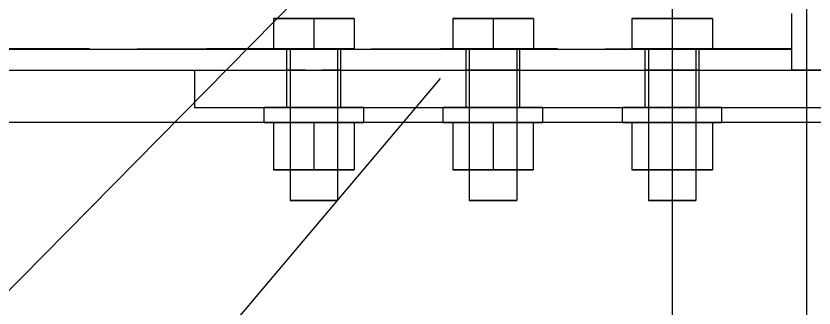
# Model space of a CAD drawing. Header units: millimetres. Extents: x 505 to 1346, y 20403 to 20997.
# Drawn here: x 1077.63 to 1091, y 20688.31 to 20693.2 of the extents above; entities that cross this region are included whole.
import ezdxf

# ---------------------------------------------------------------- set-up
doc = ezdxf.new("R2010")
doc.units = ezdxf.units.MM
doc.linetypes.add('DXK_LINE_DOT2', pattern=[3.9198, 1.9599, -1.9599])

# ---------------------------------------------------------------- blocks, each defined once
blk = doc.blocks.new('Part-110200292-71110 - 70956')
at = {"color": 3, "linetype": 'Continuous'}
for p, q in [((1090.62, 20693.245), (1090.62, 20692.294)), ((1071.22, 20692.649), (1090.62, 20692.649)), ((1071.47, 20692.294), (1090.62, 20692.294))]:
    blk.add_line(p, q, dxfattribs=at)
at = {"color": 7, "linetype": 'DXK_LINE_DOT2'}
for p, q in [((1090.62, 20692.65), (1071.22, 20692.65)), ((1071.82, 20692.65), (1090.62, 20692.65)), ((1071.47, 20692.295), (1090.62, 20692.295))]:
    blk.add_line(p, q, dxfattribs=at)
blk = doc.blocks.new('Part-110200292-71127 - 70956')
at = {"color": 3, "linetype": 'Continuous'}
for p, q in [((1080.62, 20692.295), (1080.62, 20691.669)), ((1080.62, 20692.294), (1101.12, 20692.294)), ((1080.62, 20691.669), (1101.12, 20691.669))]:
    blk.add_line(p, q, dxfattribs=at)
at = {"color": 7, "linetype": 'DXK_LINE_DOT2'}
for p, q in [((1091.12, 20692.295), (1090.62, 20692.295)), ((1080.62, 20691.67), (1101.12, 20691.67))]:
    blk.add_line(p, q, dxfattribs=at)
blk = doc.blocks.new('Bolt-110200292-71129 - 70956')
at = {"color": 3, "linetype": 'DXK_LINE_DOT2'}
for p, q in [((1082.62, 20693.16), (1081.945, 20693.16)), ((1081.945, 20693.16), (1081.945, 20693.16)), ((1081.945, 20693.16), (1082.62, 20693.16)), ((1081.945, 20693.16), (1081.945, 20692.65)), ((1082.62, 20693.16), (1083.295, 20693.16)), ((1083.295, 20693.16), (1082.62, 20693.16)), ((1082.62, 20693.16), (1082.62, 20692.65)), ((1083.295, 20693.16), (1083.295, 20693.16)), ((1083.295, 20693.16), (1083.295, 20692.65)), ((1085.62, 20693.16), (1084.945, 20693.16)), ((1084.945, 20693.16), (1084.945, 20693.16)), ((1084.945, 20693.16), (1085.62, 20693.16)), ((1084.945, 20693.16), (1084.945, 20692.65)), ((1085.62, 20693.16), (1086.295, 20693.16)), ((1086.295, 20693.16), (1085.62, 20693.16)), ((1085.62, 20693.16), (1085.62, 20692.65)), ((1086.295, 20693.16), (1086.295, 20693.16)), ((1086.295, 20693.16), (1086.295, 20692.65)), ((1088.62, 20693.16), (1087.945, 20693.16)), ((1087.945, 20693.16), (1087.945, 20693.16)), ((1087.945, 20693.16), (1088.62, 20693.16)), ((1087.945, 20693.16), (1087.945, 20692.65)), ((1088.62, 20693.16), (1089.295, 20693.16)), ((1089.295, 20693.16), (1088.62, 20693.16)), ((1088.62, 20693.16), (1088.62, 20692.65)), ((1089.295, 20693.16), (1089.295, 20693.16)), ((1089.295, 20693.16), (1089.295, 20692.65)), ((1081.945, 20692.65), (1082.62, 20692.65)), ((1081.945, 20692.65), (1082.62, 20692.65)), ((1082.17, 20692.295), (1082.17, 20692.65)), ((1082.192, 20692.65), (1082.17, 20692.65)), ((1082.17, 20692.65), (1082.192, 20692.65)), ((1082.192, 20692.65), (1082.481, 20692.65)), ((1082.223, 20692.65), (1082.223, 20691.669)), ((1082.276, 20692.65), (1082.223, 20692.65)), ((1082.223, 20692.65), (1082.276, 20692.65)), ((1082.422, 20692.65), (1082.62, 20692.65)), ((1083.295, 20692.65), (1082.62, 20692.65)), ((1082.62, 20692.65), (1083.295, 20692.65)), ((1082.62, 20692.65), (1083.048, 20692.65)), ((1082.62, 20692.65), (1082.819, 20692.65)), ((1083.048, 20692.65), (1082.759, 20692.65)), ((1082.964, 20692.65), (1083.017, 20692.65)), ((1083.017, 20692.65), (1082.964, 20692.65)), ((1083.017, 20692.65), (1083.017, 20691.669)), ((1083.048, 20692.65), (1083.07, 20692.65)), ((1083.07, 20692.65), (1083.048, 20692.65)), ((1083.07, 20692.295), (1083.07, 20692.65)), ((1084.945, 20692.65), (1085.62, 20692.65)), ((1084.945, 20692.65), (1085.62, 20692.65)), ((1085.17, 20692.295), (1085.17, 20692.65)), ((1085.192, 20692.65), (1085.17, 20692.65)), ((1085.17, 20692.65), (1085.192, 20692.65)), ((1085.192, 20692.65), (1085.481, 20692.65)), ((1085.481, 20692.65), (1085.192, 20692.65)), ((1085.223, 20692.65), (1085.223, 20691.669)), ((1085.276, 20692.65), (1085.223, 20692.65)), ((1085.223, 20692.65), (1085.276, 20692.65)), ((1085.422, 20692.65), (1085.62, 20692.65)), ((1085.481, 20692.65), (1086.048, 20692.65)), ((1086.295, 20692.65), (1085.62, 20692.65)), ((1085.62, 20692.65), (1086.295, 20692.65)), ((1085.62, 20692.65), (1085.819, 20692.65)), ((1086.048, 20692.65), (1085.759, 20692.65)), ((1085.964, 20692.65), (1086.017, 20692.65)), ((1086.017, 20692.65), (1085.964, 20692.65)), ((1086.017, 20692.65), (1086.017, 20691.669)), ((1086.048, 20692.65), (1086.07, 20692.65)), ((1086.07, 20692.65), (1086.048, 20692.65)), ((1086.07, 20692.295), (1086.07, 20692.65)), ((1087.945, 20692.65), (1088.62, 20692.65)), ((1087.945, 20692.65), (1088.62, 20692.65)), ((1088.17, 20692.295), (1088.17, 20692.65)), ((1088.192, 20692.65), (1088.17, 20692.65)), ((1088.17, 20692.65), (1088.192, 20692.65)), ((1088.192, 20692.65), (1088.481, 20692.65)), ((1088.223, 20692.65), (1088.223, 20691.669)), ((1088.276, 20692.65), (1088.223, 20692.65)), ((1088.223, 20692.65), (1088.276, 20692.65)), ((1088.422, 20692.65), (1088.62, 20692.65)), ((1089.295, 20692.65), (1088.62, 20692.65)), ((1088.62, 20692.65), (1089.295, 20692.65)), ((1088.62, 20692.65), (1088.819, 20692.65)), ((1089.048, 20692.65), (1088.759, 20692.65)), ((1088.964, 20692.65), (1089.017, 20692.65)), ((1089.017, 20692.65), (1088.964, 20692.65)), ((1089.017, 20692.65), (1089.017, 20691.669)), ((1089.048, 20692.65), (1089.07, 20692.65)), ((1089.07, 20692.65), (1089.048, 20692.65)), ((1089.07, 20692.295), (1089.07, 20692.65)), ((1082.17, 20691.67), (1082.17, 20692.295)), ((1082.192, 20692.295), (1082.17, 20692.295)), ((1082.17, 20692.295), (1082.192, 20692.295)), ((1082.192, 20692.295), (1082.481, 20692.295)), ((1082.481, 20692.295), (1082.192, 20692.295)), ((1082.481, 20692.295), (1083.048, 20692.295)), ((1083.048, 20692.295), (1082.759, 20692.295)), ((1083.048, 20692.295), (1083.07, 20692.295)), ((1083.07, 20692.295), (1083.048, 20692.295)), ((1083.07, 20691.67), (1083.07, 20692.295)), ((1085.17, 20691.67), (1085.17, 20692.295)), ((1085.192, 20692.295), (1085.17, 20692.295)), ((1085.17, 20692.295), (1085.192, 20692.295)), ((1085.192, 20692.295), (1085.481, 20692.295)), ((1085.759, 20692.295), (1085.192, 20692.295)), ((1085.481, 20692.295), (1086.048, 20692.295)), ((1086.048, 20692.295), (1085.759, 20692.295)), ((1086.048, 20692.295), (1086.07, 20692.295)), ((1086.07, 20692.295), (1086.048, 20692.295)), ((1086.07, 20691.67), (1086.07, 20692.295)), ((1088.17, 20691.67), (1088.17, 20692.295)), ((1088.192, 20692.295), (1088.17, 20692.295)), ((1088.17, 20692.295), (1088.192, 20692.295)), ((1088.192, 20692.295), (1088.481, 20692.295)), ((1088.481, 20692.295), (1088.192, 20692.295)), ((1088.481, 20692.295), (1089.048, 20692.295)), ((1089.048, 20692.295), (1088.759, 20692.295)), ((1089.048, 20692.295), (1089.07, 20692.295)), ((1089.07, 20692.295), (1089.048, 20692.295)), ((1089.07, 20691.67), (1089.07, 20692.295)), ((1081.898, 20691.67), (1081.787, 20691.67)), ((1081.787, 20691.67), (1081.898, 20691.67)), ((1082.192, 20691.67), (1081.898, 20691.67)), ((1081.898, 20691.67), (1082.203, 20691.67)), ((1082.17, 20691.67), (1082.192, 20691.67)), ((1082.192, 20691.67), (1082.17, 20691.67)), ((1082.192, 20691.67), (1082.481, 20691.67)), ((1082.481, 20691.67), (1082.192, 20691.67)), ((1082.62, 20691.67), (1082.203, 20691.67)), ((1082.203, 20691.67), (1082.62, 20691.67)), ((1082.481, 20691.67), (1083.048, 20691.67)), ((1082.62, 20691.67), (1083.037, 20691.67)), ((1083.037, 20691.67), (1082.62, 20691.67)), ((1083.048, 20691.67), (1082.759, 20691.67)), ((1083.342, 20691.67), (1083.037, 20691.67)), ((1083.048, 20691.67), (1083.07, 20691.67)), ((1083.07, 20691.67), (1083.048, 20691.67)), ((1083.048, 20691.67), (1083.342, 20691.67)), ((1083.342, 20691.67), (1083.454, 20691.67)), ((1083.454, 20691.67), (1083.342, 20691.67)), ((1084.898, 20691.67), (1084.787, 20691.67)), ((1084.787, 20691.67), (1084.898, 20691.67)), ((1085.192, 20691.67), (1084.898, 20691.67)), ((1084.898, 20691.67), (1085.203, 20691.67)), ((1085.17, 20691.67), (1085.192, 20691.67)), ((1085.192, 20691.67), (1085.17, 20691.67)), ((1085.192, 20691.67), (1085.481, 20691.67)), ((1085.759, 20691.67), (1085.192, 20691.67)), ((1085.62, 20691.67), (1085.203, 20691.67)), ((1085.203, 20691.67), (1085.62, 20691.67)), ((1085.481, 20691.67), (1086.048, 20691.67)), ((1085.62, 20691.67), (1086.037, 20691.67)), ((1086.037, 20691.67), (1085.62, 20691.67)), ((1086.048, 20691.67), (1085.759, 20691.67)), ((1086.342, 20691.67), (1086.037, 20691.67)), ((1086.048, 20691.67), (1086.07, 20691.67)), ((1086.07, 20691.67), (1086.048, 20691.67)), ((1086.048, 20691.67), (1086.342, 20691.67)), ((1086.342, 20691.67), (1086.454, 20691.67)), ((1086.454, 20691.67), (1086.342, 20691.67)), ((1087.898, 20691.67), (1087.787, 20691.67)), ((1087.787, 20691.67), (1087.898, 20691.67)), ((1088.192, 20691.67), (1087.898, 20691.67)), ((1087.898, 20691.67), (1088.203, 20691.67)), ((1088.17, 20691.67), (1088.192, 20691.67)), ((1088.192, 20691.67), (1088.17, 20691.67)), ((1088.192, 20691.67), (1088.481, 20691.67)), ((1088.481, 20691.67), (1088.192, 20691.67)), ((1088.62, 20691.67), (1088.203, 20691.67)), ((1088.203, 20691.67), (1088.62, 20691.67)), ((1088.481, 20691.67), (1089.048, 20691.67)), ((1088.62, 20691.67), (1089.037, 20691.67)), ((1089.037, 20691.67), (1088.62, 20691.67)), ((1089.048, 20691.67), (1088.759, 20691.67)), ((1089.342, 20691.67), (1089.037, 20691.67)), ((1089.048, 20691.67), (1089.07, 20691.67)), ((1089.07, 20691.67), (1089.048, 20691.67)), ((1089.048, 20691.67), (1089.342, 20691.67)), ((1089.342, 20691.67), (1089.454, 20691.67)), ((1089.454, 20691.67), (1089.342, 20691.67)), ((1082.62, 20691.42), (1082.62, 20691.42)), ((1085.62, 20691.42), (1085.62, 20691.42)), ((1088.62, 20691.42), (1088.62, 20691.42))]:
    blk.add_line(p, q, dxfattribs=at)
at = {"color": 3, "linetype": 'Continuous'}
for p, q in [((1081.787, 20691.42), (1081.787, 20691.67)), ((1082.223, 20691.669), (1082.223, 20690.11)), ((1083.017, 20691.669), (1083.017, 20690.11)), ((1083.454, 20691.42), (1083.454, 20691.67)), ((1084.787, 20691.42), (1084.787, 20691.67)), ((1085.223, 20691.669), (1085.223, 20690.11)), ((1086.017, 20691.669), (1086.017, 20690.11)), ((1086.454, 20691.42), (1086.454, 20691.67)), ((1087.787, 20691.42), (1087.787, 20691.67)), ((1088.223, 20691.669), (1088.223, 20690.11)), ((1089.017, 20691.669), (1089.017, 20690.11)), ((1089.454, 20691.42), (1089.454, 20691.67)), ((1081.898, 20691.42), (1081.787, 20691.42)), ((1081.787, 20691.42), (1081.898, 20691.42)), ((1082.203, 20691.42), (1081.898, 20691.42)), ((1081.898, 20691.42), (1082.203, 20691.42)), ((1082.62, 20691.42), (1081.946, 20691.42)), ((1081.946, 20691.42), (1081.946, 20691.42)), ((1081.946, 20691.42), (1082.62, 20691.42)), ((1081.946, 20691.42), (1081.946, 20690.626)), ((1082.62, 20691.42), (1082.203, 20691.42)), ((1082.203, 20691.42), (1082.62, 20691.42)), ((1082.62, 20691.42), (1083.294, 20691.42)), ((1083.294, 20691.42), (1082.62, 20691.42)), ((1082.62, 20691.42), (1082.62, 20690.626)), ((1083.037, 20691.42), (1082.62, 20691.42)), ((1082.62, 20691.42), (1083.037, 20691.42)), ((1083.037, 20691.42), (1083.342, 20691.42)), ((1083.342, 20691.42), (1083.037, 20691.42)), ((1083.294, 20691.42), (1083.294, 20691.42)), ((1083.294, 20691.42), (1083.294, 20690.626)), ((1083.342, 20691.42), (1083.454, 20691.42)), ((1083.454, 20691.42), (1083.342, 20691.42)), ((1084.898, 20691.42), (1084.787, 20691.42)), ((1084.787, 20691.42), (1084.898, 20691.42)), ((1085.203, 20691.42), (1084.898, 20691.42)), ((1084.898, 20691.42), (1085.203, 20691.42)), ((1085.62, 20691.42), (1084.946, 20691.42)), ((1084.946, 20691.42), (1084.946, 20691.42)), ((1084.946, 20691.42), (1085.62, 20691.42)), ((1084.946, 20691.42), (1084.946, 20690.626)), ((1085.62, 20691.42), (1085.203, 20691.42)), ((1085.203, 20691.42), (1085.62, 20691.42)), ((1085.62, 20691.42), (1086.294, 20691.42)), ((1086.294, 20691.42), (1085.62, 20691.42)), ((1085.62, 20691.42), (1085.62, 20690.626)), ((1086.037, 20691.42), (1085.62, 20691.42)), ((1085.62, 20691.42), (1086.037, 20691.42)), ((1086.037, 20691.42), (1086.342, 20691.42)), ((1086.342, 20691.42), (1086.037, 20691.42)), ((1086.294, 20691.42), (1086.294, 20691.42)), ((1086.294, 20691.42), (1086.294, 20690.626)), ((1086.342, 20691.42), (1086.454, 20691.42)), ((1086.454, 20691.42), (1086.342, 20691.42)), ((1087.898, 20691.42), (1087.787, 20691.42)), ((1087.787, 20691.42), (1087.898, 20691.42)), ((1088.203, 20691.42), (1087.898, 20691.42)), ((1087.898, 20691.42), (1088.203, 20691.42)), ((1088.62, 20691.42), (1087.946, 20691.42)), ((1087.946, 20691.42), (1087.946, 20691.42)), ((1087.946, 20691.42), (1088.62, 20691.42)), ((1087.946, 20691.42), (1087.946, 20690.626)), ((1088.62, 20691.42), (1088.203, 20691.42)), ((1088.203, 20691.42), (1088.62, 20691.42)), ((1088.62, 20691.42), (1089.294, 20691.42)), ((1089.294, 20691.42), (1088.62, 20691.42)), ((1088.62, 20691.42), (1088.62, 20690.626)), ((1089.037, 20691.42), (1088.62, 20691.42)), ((1088.62, 20691.42), (1089.037, 20691.42)), ((1089.037, 20691.42), (1089.342, 20691.42)), ((1089.342, 20691.42), (1089.037, 20691.42)), ((1089.294, 20691.42), (1089.294, 20691.42)), ((1089.294, 20691.42), (1089.294, 20690.626)), ((1089.342, 20691.42), (1089.454, 20691.42)), ((1089.454, 20691.42), (1089.342, 20691.42)), ((1081.946, 20690.626), (1082.62, 20690.626)), ((1082.62, 20690.626), (1081.946, 20690.626)), ((1083.294, 20690.626), (1082.62, 20690.626)), ((1082.62, 20690.626), (1083.294, 20690.626)), ((1084.946, 20690.626), (1085.62, 20690.626)), ((1085.62, 20690.626), (1084.946, 20690.626)), ((1086.294, 20690.626), (1085.62, 20690.626)), ((1085.62, 20690.626), (1086.294, 20690.626)), ((1087.946, 20690.626), (1088.62, 20690.626)), ((1088.62, 20690.626), (1087.946, 20690.626)), ((1089.294, 20690.626), (1088.62, 20690.626)), ((1088.62, 20690.626), (1089.294, 20690.626)), ((1082.276, 20690.11), (1082.223, 20690.11)), ((1082.223, 20690.11), (1082.276, 20690.11)), ((1082.422, 20690.11), (1082.276, 20690.11)), ((1082.276, 20690.11), (1082.422, 20690.11)), ((1082.819, 20690.11), (1082.422, 20690.11)), ((1082.422, 20690.11), (1082.819, 20690.11)), ((1082.819, 20690.11), (1082.964, 20690.11)), ((1082.964, 20690.11), (1082.819, 20690.11)), ((1082.964, 20690.11), (1083.017, 20690.11)), ((1083.017, 20690.11), (1082.964, 20690.11)), ((1085.276, 20690.11), (1085.223, 20690.11)), ((1085.223, 20690.11), (1085.276, 20690.11)), ((1085.422, 20690.11), (1085.276, 20690.11)), ((1085.276, 20690.11), (1085.422, 20690.11)), ((1085.819, 20690.11), (1085.422, 20690.11)), ((1085.422, 20690.11), (1085.819, 20690.11)), ((1085.819, 20690.11), (1085.964, 20690.11)), ((1085.964, 20690.11), (1085.819, 20690.11)), ((1085.964, 20690.11), (1086.017, 20690.11)), ((1086.017, 20690.11), (1085.964, 20690.11)), ((1088.276, 20690.11), (1088.223, 20690.11)), ((1088.223, 20690.11), (1088.276, 20690.11)), ((1088.422, 20690.11), (1088.276, 20690.11)), ((1088.276, 20690.11), (1088.422, 20690.11)), ((1088.819, 20690.11), (1088.422, 20690.11)), ((1088.422, 20690.11), (1088.819, 20690.11)), ((1088.819, 20690.11), (1088.964, 20690.11)), ((1088.964, 20690.11), (1088.819, 20690.11)), ((1088.964, 20690.11), (1089.017, 20690.11)), ((1089.017, 20690.11), (1088.964, 20690.11))]:
    blk.add_line(p, q, dxfattribs=at)
blk = doc.blocks.new('Bolt-110200292-71133 - 70956')
at = {"color": 3, "linetype": 'Continuous'}
for p, q in [((1082.62, 20693.16), (1081.945, 20693.16)), ((1081.945, 20693.16), (1081.945, 20693.16)), ((1081.945, 20693.16), (1082.62, 20693.16)), ((1081.945, 20693.16), (1081.945, 20692.65)), ((1082.62, 20693.16), (1083.295, 20693.16)), ((1083.295, 20693.16), (1082.62, 20693.16)), ((1082.62, 20693.16), (1082.62, 20692.65)), ((1083.295, 20693.16), (1083.295, 20693.16)), ((1083.295, 20693.16), (1083.295, 20692.65)), ((1085.62, 20693.16), (1084.945, 20693.16)), ((1084.945, 20693.16), (1084.945, 20693.16)), ((1084.945, 20693.16), (1085.62, 20693.16)), ((1084.945, 20693.16), (1084.945, 20692.65)), ((1085.62, 20693.16), (1086.295, 20693.16)), ((1086.295, 20693.16), (1085.62, 20693.16)), ((1085.62, 20693.16), (1085.62, 20692.65)), ((1086.295, 20693.16), (1086.295, 20693.16)), ((1086.295, 20693.16), (1086.295, 20692.65)), ((1088.62, 20693.16), (1087.945, 20693.16)), ((1087.945, 20693.16), (1087.945, 20693.16)), ((1087.945, 20693.16), (1088.62, 20693.16)), ((1087.945, 20693.16), (1087.945, 20692.65)), ((1088.62, 20693.16), (1089.295, 20693.16)), ((1089.295, 20693.16), (1088.62, 20693.16)), ((1088.62, 20693.16), (1088.62, 20692.65)), ((1089.295, 20693.16), (1089.295, 20693.16)), ((1089.295, 20693.16), (1089.295, 20692.65)), ((1081.787, 20691.42), (1081.787, 20691.67)), ((1082.223, 20691.669), (1082.223, 20690.11)), ((1083.017, 20691.669), (1083.017, 20690.11)), ((1083.454, 20691.42), (1083.454, 20691.67)), ((1084.787, 20691.42), (1084.787, 20691.67)), ((1085.223, 20691.669), (1085.223, 20690.11)), ((1086.017, 20691.669), (1086.017, 20690.11)), ((1086.454, 20691.42), (1086.454, 20691.67)), ((1087.787, 20691.42), (1087.787, 20691.67)), ((1088.223, 20691.669), (1088.223, 20690.11)), ((1089.017, 20691.669), (1089.017, 20690.11)), ((1089.454, 20691.42), (1089.454, 20691.67)), ((1081.898, 20691.42), (1081.787, 20691.42)), ((1081.787, 20691.42), (1081.898, 20691.42)), ((1082.203, 20691.42), (1081.898, 20691.42)), ((1081.898, 20691.42), (1082.203, 20691.42)), ((1082.62, 20691.42), (1081.946, 20691.42)), ((1081.946, 20691.42), (1081.946, 20691.42)), ((1081.946, 20691.42), (1082.62, 20691.42)), ((1081.946, 20691.42), (1081.946, 20690.626)), ((1082.62, 20691.42), (1082.203, 20691.42)), ((1082.203, 20691.42), (1082.62, 20691.42)), ((1082.62, 20691.42), (1083.294, 20691.42)), ((1083.294, 20691.42), (1082.62, 20691.42)), ((1082.62, 20691.42), (1082.62, 20690.626)), ((1083.037, 20691.42), (1082.62, 20691.42)), ((1082.62, 20691.42), (1083.037, 20691.42)), ((1083.037, 20691.42), (1083.342, 20691.42)), ((1083.342, 20691.42), (1083.037, 20691.42)), ((1083.294, 20691.42), (1083.294, 20691.42)), ((1083.294, 20691.42), (1083.294, 20690.626)), ((1083.342, 20691.42), (1083.454, 20691.42)), ((1083.454, 20691.42), (1083.342, 20691.42)), ((1084.898, 20691.42), (1084.787, 20691.42)), ((1084.787, 20691.42), (1084.898, 20691.42)), ((1085.203, 20691.42), (1084.898, 20691.42)), ((1084.898, 20691.42), (1085.203, 20691.42)), ((1085.62, 20691.42), (1084.946, 20691.42)), ((1084.946, 20691.42), (1084.946, 20691.42)), ((1084.946, 20691.42), (1085.62, 20691.42)), ((1084.946, 20691.42), (1084.946, 20690.626)), ((1085.62, 20691.42), (1085.203, 20691.42)), ((1085.203, 20691.42), (1085.62, 20691.42)), ((1085.62, 20691.42), (1086.294, 20691.42)), ((1086.294, 20691.42), (1085.62, 20691.42)), ((1085.62, 20691.42), (1085.62, 20690.626)), ((1086.037, 20691.42), (1085.62, 20691.42)), ((1085.62, 20691.42), (1086.037, 20691.42)), ((1086.037, 20691.42), (1086.342, 20691.42)), ((1086.342, 20691.42), (1086.037, 20691.42)), ((1086.294, 20691.42), (1086.294, 20691.42)), ((1086.294, 20691.42), (1086.294, 20690.626)), ((1086.342, 20691.42), (1086.454, 20691.42)), ((1086.454, 20691.42), (1086.342, 20691.42)), ((1087.898, 20691.42), (1087.787, 20691.42)), ((1087.787, 20691.42), (1087.898, 20691.42)), ((1088.203, 20691.42), (1087.898, 20691.42)), ((1087.898, 20691.42), (1088.203, 20691.42)), ((1088.62, 20691.42), (1087.946, 20691.42)), ((1087.946, 20691.42), (1087.946, 20691.42)), ((1087.946, 20691.42), (1088.62, 20691.42)), ((1087.946, 20691.42), (1087.946, 20690.626)), ((1088.62, 20691.42), (1088.203, 20691.42)), ((1088.203, 20691.42), (1088.62, 20691.42)), ((1088.62, 20691.42), (1089.294, 20691.42)), ((1089.294, 20691.42), (1088.62, 20691.42)), ((1088.62, 20691.42), (1088.62, 20690.626)), ((1089.037, 20691.42), (1088.62, 20691.42)), ((1088.62, 20691.42), (1089.037, 20691.42)), ((1089.037, 20691.42), (1089.342, 20691.42)), ((1089.342, 20691.42), (1089.037, 20691.42)), ((1089.294, 20691.42), (1089.294, 20691.42)), ((1089.294, 20691.42), (1089.294, 20690.626)), ((1089.342, 20691.42), (1089.454, 20691.42)), ((1089.454, 20691.42), (1089.342, 20691.42)), ((1081.946, 20690.626), (1082.62, 20690.626)), ((1082.62, 20690.626), (1081.946, 20690.626)), ((1083.294, 20690.626), (1082.62, 20690.626)), ((1082.62, 20690.626), (1083.294, 20690.626)), ((1084.946, 20690.626), (1085.62, 20690.626)), ((1085.62, 20690.626), (1084.946, 20690.626)), ((1086.294, 20690.626), (1085.62, 20690.626)), ((1085.62, 20690.626), (1086.294, 20690.626)), ((1087.946, 20690.626), (1088.62, 20690.626)), ((1088.62, 20690.626), (1087.946, 20690.626)), ((1089.294, 20690.626), (1088.62, 20690.626)), ((1088.62, 20690.626), (1089.294, 20690.626)), ((1082.276, 20690.11), (1082.223, 20690.11)), ((1082.223, 20690.11), (1082.276, 20690.11)), ((1082.422, 20690.11), (1082.276, 20690.11)), ((1082.276, 20690.11), (1082.422, 20690.11)), ((1082.819, 20690.11), (1082.422, 20690.11)), ((1082.422, 20690.11), (1082.819, 20690.11)), ((1082.819, 20690.11), (1082.964, 20690.11)), ((1082.964, 20690.11), (1082.819, 20690.11)), ((1082.964, 20690.11), (1083.017, 20690.11)), ((1083.017, 20690.11), (1082.964, 20690.11)), ((1085.276, 20690.11), (1085.223, 20690.11)), ((1085.223, 20690.11), (1085.276, 20690.11)), ((1085.422, 20690.11), (1085.276, 20690.11)), ((1085.276, 20690.11), (1085.422, 20690.11)), ((1085.819, 20690.11), (1085.422, 20690.11)), ((1085.422, 20690.11), (1085.819, 20690.11)), ((1085.819, 20690.11), (1085.964, 20690.11)), ((1085.964, 20690.11), (1085.819, 20690.11)), ((1085.964, 20690.11), (1086.017, 20690.11)), ((1086.017, 20690.11), (1085.964, 20690.11)), ((1088.276, 20690.11), (1088.223, 20690.11)), ((1088.223, 20690.11), (1088.276, 20690.11)), ((1088.422, 20690.11), (1088.276, 20690.11)), ((1088.276, 20690.11), (1088.422, 20690.11)), ((1088.819, 20690.11), (1088.422, 20690.11)), ((1088.422, 20690.11), (1088.819, 20690.11)), ((1088.819, 20690.11), (1088.964, 20690.11)), ((1088.964, 20690.11), (1088.819, 20690.11)), ((1088.964, 20690.11), (1089.017, 20690.11)), ((1089.017, 20690.11), (1088.964, 20690.11))]:
    blk.add_line(p, q, dxfattribs=at)
at = {"color": 3, "linetype": 'DXK_LINE_DOT2'}
for p, q in [((1082.62, 20693.16), (1082.62, 20693.16)), ((1085.62, 20693.16), (1085.62, 20693.16)), ((1088.62, 20693.16), (1088.62, 20693.16)), ((1081.945, 20692.65), (1082.62, 20692.65)), ((1082.62, 20692.65), (1081.945, 20692.65)), ((1082.192, 20692.65), (1082.17, 20692.65)), ((1082.17, 20692.65), (1082.192, 20692.65)), ((1082.192, 20692.65), (1082.481, 20692.65)), ((1082.276, 20692.65), (1082.223, 20692.65)), ((1082.223, 20692.65), (1082.276, 20692.65)), ((1082.62, 20692.65), (1083.295, 20692.65)), ((1082.62, 20692.65), (1082.819, 20692.65)), ((1083.048, 20692.65), (1082.759, 20692.65)), ((1082.964, 20692.65), (1083.017, 20692.65)), ((1083.017, 20692.65), (1082.964, 20692.65)), ((1083.048, 20692.65), (1083.07, 20692.65)), ((1083.07, 20692.65), (1083.048, 20692.65)), ((1084.945, 20692.65), (1084.945, 20692.65)), ((1085.62, 20692.65), (1084.945, 20692.65)), ((1085.192, 20692.65), (1085.17, 20692.65)), ((1085.17, 20692.65), (1085.192, 20692.65)), ((1085.192, 20692.65), (1085.481, 20692.65)), ((1085.276, 20692.65), (1085.223, 20692.65)), ((1085.223, 20692.65), (1085.276, 20692.65)), ((1085.422, 20692.65), (1085.62, 20692.65)), ((1086.295, 20692.65), (1085.62, 20692.65)), ((1085.62, 20692.65), (1086.295, 20692.65)), ((1085.62, 20692.65), (1085.819, 20692.65)), ((1086.048, 20692.65), (1085.759, 20692.65)), ((1085.964, 20692.65), (1086.017, 20692.65)), ((1086.017, 20692.65), (1085.964, 20692.65)), ((1086.048, 20692.65), (1086.07, 20692.65)), ((1086.07, 20692.65), (1086.048, 20692.65)), ((1087.945, 20692.65), (1088.62, 20692.65)), ((1088.62, 20692.65), (1087.945, 20692.65)), ((1088.192, 20692.65), (1088.17, 20692.65)), ((1088.17, 20692.65), (1088.192, 20692.65)), ((1088.192, 20692.65), (1088.481, 20692.65)), ((1088.276, 20692.65), (1088.223, 20692.65)), ((1088.223, 20692.65), (1088.276, 20692.65)), ((1088.422, 20692.65), (1088.62, 20692.65)), ((1089.295, 20692.65), (1088.62, 20692.65)), ((1088.62, 20692.65), (1088.819, 20692.65)), ((1089.048, 20692.65), (1088.759, 20692.65)), ((1088.964, 20692.65), (1089.017, 20692.65)), ((1089.017, 20692.65), (1088.964, 20692.65)), ((1089.048, 20692.65), (1089.07, 20692.65)), ((1089.07, 20692.65), (1089.048, 20692.65)), ((1082.192, 20692.295), (1082.17, 20692.295)), ((1082.17, 20692.295), (1082.192, 20692.295)), ((1082.192, 20692.295), (1082.481, 20692.295)), ((1082.481, 20692.295), (1082.192, 20692.295)), ((1082.481, 20692.295), (1083.048, 20692.295)), ((1083.048, 20692.295), (1082.759, 20692.295)), ((1083.048, 20692.295), (1083.07, 20692.295)), ((1083.07, 20692.295), (1083.048, 20692.295)), ((1085.192, 20692.295), (1085.17, 20692.295)), ((1085.17, 20692.295), (1085.192, 20692.295)), ((1085.192, 20692.295), (1085.481, 20692.295)), ((1085.481, 20692.295), (1085.192, 20692.295)), ((1085.481, 20692.295), (1086.048, 20692.295)), ((1086.048, 20692.295), (1085.759, 20692.295)), ((1086.048, 20692.295), (1086.07, 20692.295)), ((1086.07, 20692.295), (1086.048, 20692.295)), ((1088.192, 20692.295), (1088.17, 20692.295)), ((1088.17, 20692.295), (1088.192, 20692.295)), ((1088.192, 20692.295), (1088.481, 20692.295)), ((1088.759, 20692.295), (1088.192, 20692.295)), ((1088.481, 20692.295), (1089.048, 20692.295)), ((1089.048, 20692.295), (1088.759, 20692.295)), ((1089.048, 20692.295), (1089.07, 20692.295)), ((1089.07, 20692.295), (1089.048, 20692.295)), ((1081.898, 20691.67), (1081.787, 20691.67)), ((1081.787, 20691.67), (1081.898, 20691.67)), ((1082.192, 20691.67), (1081.898, 20691.67)), ((1081.898, 20691.67), (1082.203, 20691.67)), ((1082.17, 20691.67), (1082.17, 20691.67)), ((1082.17, 20691.67), (1082.192, 20691.67)), ((1082.192, 20691.67), (1082.17, 20691.67)), ((1082.192, 20691.67), (1082.481, 20691.67)), ((1082.203, 20691.67), (1082.192, 20691.67)), ((1082.62, 20691.67), (1082.203, 20691.67)), ((1082.481, 20691.67), (1083.048, 20691.67)), ((1082.62, 20691.67), (1083.037, 20691.67)), ((1083.037, 20691.67), (1082.62, 20691.67)), ((1083.048, 20691.67), (1082.759, 20691.67)), ((1083.342, 20691.67), (1083.037, 20691.67)), ((1083.048, 20691.67), (1083.07, 20691.67)), ((1083.07, 20691.67), (1083.048, 20691.67)), ((1083.048, 20691.67), (1083.342, 20691.67)), ((1083.07, 20691.67), (1083.07, 20691.67)), ((1083.342, 20691.67), (1083.454, 20691.67)), ((1083.454, 20691.67), (1083.342, 20691.67)), ((1084.898, 20691.67), (1084.787, 20691.67)), ((1084.787, 20691.67), (1084.898, 20691.67)), ((1085.192, 20691.67), (1084.898, 20691.67)), ((1084.898, 20691.67), (1085.203, 20691.67)), ((1085.17, 20691.67), (1085.17, 20691.67)), ((1085.17, 20691.67), (1085.192, 20691.67)), ((1085.192, 20691.67), (1085.17, 20691.67)), ((1085.192, 20691.67), (1085.481, 20691.67)), ((1085.481, 20691.67), (1085.192, 20691.67)), ((1085.62, 20691.67), (1085.203, 20691.67)), ((1085.203, 20691.67), (1085.62, 20691.67)), ((1085.481, 20691.67), (1086.048, 20691.67)), ((1085.62, 20691.67), (1086.037, 20691.67)), ((1086.037, 20691.67), (1085.62, 20691.67)), ((1086.048, 20691.67), (1085.759, 20691.67)), ((1086.342, 20691.67), (1086.037, 20691.67)), ((1086.048, 20691.67), (1086.07, 20691.67)), ((1086.07, 20691.67), (1086.048, 20691.67)), ((1086.048, 20691.67), (1086.342, 20691.67)), ((1086.07, 20691.67), (1086.07, 20691.67)), ((1086.342, 20691.67), (1086.454, 20691.67)), ((1086.454, 20691.67), (1086.342, 20691.67)), ((1087.898, 20691.67), (1087.787, 20691.67)), ((1087.787, 20691.67), (1087.898, 20691.67)), ((1088.192, 20691.67), (1087.898, 20691.67)), ((1087.898, 20691.67), (1088.203, 20691.67)), ((1088.17, 20691.67), (1088.17, 20691.67)), ((1088.17, 20691.67), (1088.192, 20691.67)), ((1088.192, 20691.67), (1088.17, 20691.67)), ((1088.192, 20691.67), (1088.481, 20691.67)), ((1088.759, 20691.67), (1088.192, 20691.67)), ((1088.62, 20691.67), (1088.203, 20691.67)), ((1088.203, 20691.67), (1088.62, 20691.67)), ((1088.481, 20691.67), (1089.048, 20691.67)), ((1088.62, 20691.67), (1089.037, 20691.67)), ((1089.037, 20691.67), (1088.62, 20691.67)), ((1089.048, 20691.67), (1088.759, 20691.67)), ((1089.342, 20691.67), (1089.037, 20691.67)), ((1089.048, 20691.67), (1089.07, 20691.67)), ((1089.07, 20691.67), (1089.048, 20691.67)), ((1089.048, 20691.67), (1089.342, 20691.67)), ((1089.07, 20691.67), (1089.07, 20691.67)), ((1089.342, 20691.67), (1089.454, 20691.67)), ((1089.454, 20691.67), (1089.342, 20691.67)), ((1082.62, 20691.42), (1082.62, 20691.42)), ((1085.62, 20691.42), (1085.62, 20691.42)), ((1088.62, 20691.42), (1088.62, 20691.42))]:
    blk.add_line(p, q, dxfattribs=at)
blk = doc.blocks.new('StraightDimension-110200292-72842 - 70956')
at = {"color": 7, "linetype": 'Continuous'}
blk.add_line((1090.87, 20699.945), (1090.87, 20667), dxfattribs=at)
blk = doc.blocks.new('StraightDimension-110200292-72843 - 70956')
at = {"color": 7, "linetype": 'Continuous'}
blk.add_line((1090.87, 20699.945), (1090.87, 20667), dxfattribs=at)
blk = doc.blocks.new('StraightDimension-110200292-72860 - 70956')
at = {"color": 7, "linetype": 'Continuous'}
blk.add_line((1090.87, 20699.945), (1090.87, 20674.683), dxfattribs=at)
blk = doc.blocks.new('StraightDimension-110200292-72861 - 70956')
at = {"color": 7, "linetype": 'Continuous'}
for p, q in [((1088.62, 20702.13), (1088.62, 20674.683)), ((1090.87, 20699.945), (1090.87, 20674.683))]:
    blk.add_line(p, q, dxfattribs=at)
blk = doc.blocks.new('StraightDimension-110200292-73626 - 70956')
at = {"color": 7, "linetype": 'Continuous'}
blk.add_line((1110.67, 20691.419), (1017.686, 20691.419), dxfattribs=at)
blk = doc.blocks.new('StraightDimension-110200292-73627 - 70956')
at = {"color": 7, "linetype": 'Continuous'}
blk.add_line((1110.67, 20691.419), (1017.686, 20691.419), dxfattribs=at)
blk = doc.blocks.new('Mark-110200292-73155 - 70956')
at = {"color": 7, "linetype": 'Continuous'}
blk.add_line((1084.735, 20692.155), (1058.879, 20661.545), dxfattribs=at)
blk = doc.blocks.new('Mark-110200292-73158 - 70956')
at = {"color": 7, "linetype": 'Continuous'}
blk.add_line((1084.407, 20695.598), (1059.192, 20670.031), dxfattribs=at)

msp = doc.modelspace()

# ---------------------------------------------------------------- block references
for name in ['Part-110200292-71110 - 70956', 'Bolt-110200292-71129 - 70956', 'Bolt-110200292-71133 - 70956', 'Part-110200292-71127 - 70956']:
    msp.add_blockref(name, (0, 0))

# ---------------------------------------------------------------- next in the draw order: block references
msp.add_blockref('StraightDimension-110200292-72842 - 70956', (0, 0))

# ---------------------------------------------------------------- next in the draw order: block references
msp.add_blockref('StraightDimension-110200292-72843 - 70956', (0, 0))

# ---------------------------------------------------------------- next in the draw order: block references
msp.add_blockref('StraightDimension-110200292-72860 - 70956', (0, 0))

# ---------------------------------------------------------------- next in the draw order: block references
msp.add_blockref('StraightDimension-110200292-72861 - 70956', (0, 0))

# ---------------------------------------------------------------- next in the draw order: block references
msp.add_blockref('StraightDimension-110200292-73626 - 70956', (0, 0))

# ---------------------------------------------------------------- next in the draw order: block references
msp.add_blockref('StraightDimension-110200292-73627 - 70956', (0, 0))

# ---------------------------------------------------------------- next in the draw order: block references
msp.add_blockref('Mark-110200292-73155 - 70956', (0, 0))

# ---------------------------------------------------------------- next in the draw order: block references
msp.add_blockref('Mark-110200292-73158 - 70956', (0, 0))

doc.saveas('drawing.dxf')
